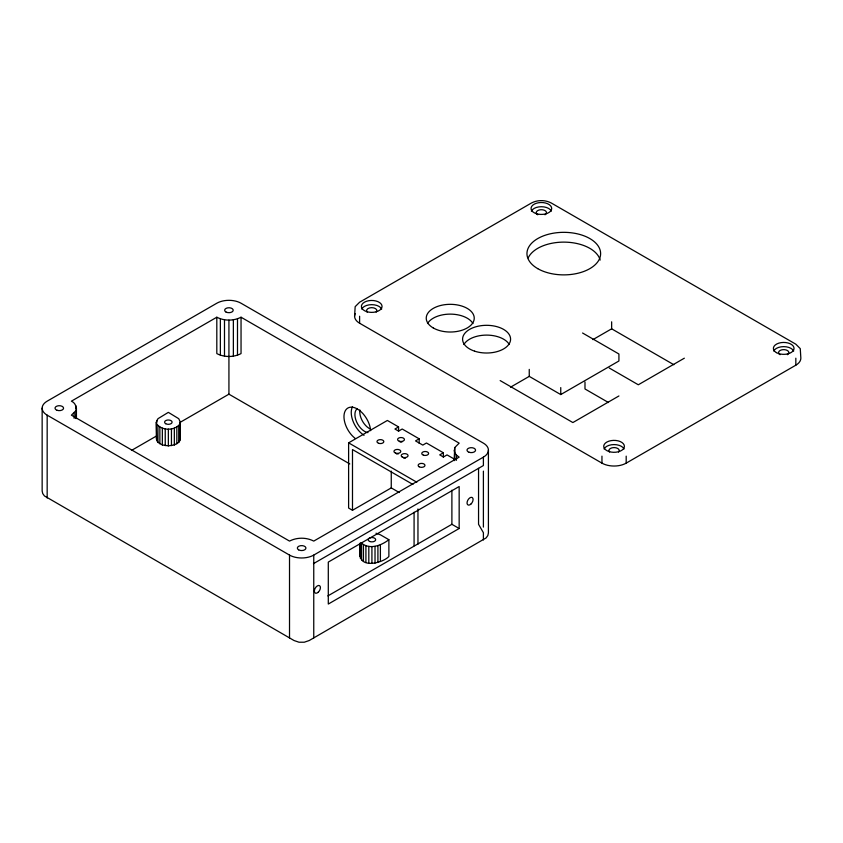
<?xml version="1.0" encoding="UTF-8"?>
<svg xmlns="http://www.w3.org/2000/svg" width="843" height="843" viewBox="0 0 843 843"><rect width="100%" height="100%" fill="white"/><g stroke="black" fill="none" stroke-linecap="round" stroke-linejoin="round"><path stroke-width="1.26" d="M75.838 418.528C75.333 412.533 78.662 404.408 71.402 401.173L216.809 317.221C224.259 321.057 233.595 321.057 241.045 317.221L459.161 443.144L454.725 447.58L454.145 460.541M156.345 422.164L157.957 418.697L168.347 412.364L178.737 418.697L180.339 422.164L180.339 438.95L178.737 442.417L174.343 444.946L168.347 445.873L162.341 444.946L157.957 442.417L156.345 438.95L156.345 422.164L156.756 440.741M179.928 440.741L180.339 422.164M375.989 533.229L380.393 534.799L388.876 539.689L388.876 556.485C382.922 562.987 360.182 568.74 360.33 554.694M454.145 450.141L454.725 452.702L456.442 455.094L459.161 457.138L313.754 541.09C306.304 537.254 296.968 537.254 289.518 541.09L71.402 415.167L75.838 410.731M156.756 423.955C161.856 430.942 174.838 430.942 179.928 423.955M42.15 408.17L42.15 491.005L42.73 493.566L44.447 495.947L294.049 640.532L298.991 642.218L304.281 642.218L309.223 640.532L486.116 537.929L487.834 535.537L488.413 532.976L488.413 450.141M131.434 450.468L156.45 436.021M179.559 422.68L228.927 394.176L349.771 463.945M399.245 492.512L391.257 487.897L352.49 510.289L348.612 508.044L348.612 442.849L387.38 420.457L398.57 426.916L398.57 431.395M398.57 426.916L394.935 429.013L398.57 431.11L402.206 429.013L419.171 438.813L419.171 443.292M419.171 438.813L415.536 440.91L422.807 445.104L426.442 443.007L443.365 452.775L443.365 457.254M510.521 387.19L529.246 376.378L560.753 394.566L618.92 360.994L618.92 353.997L582.566 333.006M592.924 339.624L611.649 328.812L673.852 364.724M443.365 452.775L439.73 454.872L443.407 457.001L447.043 454.904L454.588 459.256M47.166 415.167L289.518 555.084A17.134 9.895 0 0 0 313.754 555.084L483.397 457.138A17.134 9.895 0 0 0 483.397 443.144L241.045 303.227A17.134 9.895 0 0 0 216.809 303.227L47.166 401.173A17.134 9.895 0 0 0 47.166 415.167L47.166 498.002M313.459 563.651L483.397 465.536L483.397 457.138M618.92 395.968L572.871 422.554L500.162 380.583M684.347 358.191L638.309 384.777L609.226 367.991M361.531 559.942L361.531 543.155C369.75 549.963 381.468 545.505 388.876 539.689M327.853 595.917L451.89 524.304L459.161 528.498L459.161 486.527L328.296 562.081L328.296 604.052L459.161 528.498M355.166 313.659A17.134 9.895 0 0 0 359.603 323.217L601.955 463.134A17.134 9.895 0 0 0 626.191 463.134L795.834 365.188A17.134 9.895 0 0 0 800.85 358.191L800.27 348.633L795.834 344.197L551.217 202.973C545.168 199.812 537.56 199.812 531.511 202.973L359.603 302.226L355.166 306.662L354.587 316.22M216.809 317.221L216.809 353.596C224.259 357.443 233.595 357.443 241.045 353.596L241.045 317.221M608.477 402.532L584.989 388.971L584.989 381.974M348.612 442.849L416.821 482.228M412.944 484.462L352.49 449.561L352.49 510.289M179.928 437.159L180.339 438.95M795.834 358.191L795.834 365.188M626.191 456.137L626.191 463.134M611.649 321.815L611.649 328.812M601.955 456.137L601.955 463.134M560.753 387.58L560.753 394.566M529.246 369.382L529.246 376.378M483.397 471.132L483.397 527.096M483.397 539.973L483.397 532.702L478.55 524.304L478.55 468.329M456.442 455.094L456.442 460.289M454.725 447.58L454.725 460.573M451.89 490.194L451.89 524.304M417.959 508.972L417.959 544.178M414.082 512.259L414.082 545.853M391.257 471.1L391.257 487.897M380.393 544.589L380.393 561.385M377.917 545.695L377.917 562.481M375.019 546.38L375.019 563.177M371.921 546.622L371.921 563.409M368.812 546.38L368.812 563.177M365.915 545.695L365.915 562.481M363.438 544.589L363.438 561.385M360.33 542.776L360.33 558.277M359.919 543.566L359.919 556.485M359.603 316.22L359.603 323.217M313.754 555.084L313.754 637.919M289.518 555.084L289.518 637.919M237.494 318.791L237.494 355.177M233.363 319.782L233.363 356.157M228.927 320.119L228.927 394.176M224.491 319.782L224.491 356.157M220.36 318.791L220.36 355.177M178.737 425.62L178.737 442.417M176.83 427.064L176.83 443.85M174.343 428.16L174.343 444.946M171.445 428.855L171.445 445.641M168.347 429.087L168.347 445.873M165.239 428.855L165.239 445.641M162.341 428.16L162.341 444.946M159.864 427.064L159.864 443.85M157.957 425.62L157.957 442.417M156.756 420.372L156.756 422.954M76.428 408.17L76.428 418.56M75.838 405.609L75.838 408.202M74.131 413.112L74.131 418.318M528.192 257.895A36.839 21.275 0 0 1 565.706 242.152A36.839 21.275 0 0 1 600.174 260.065M531.396 211.129A10.327 5.964 0 0 1 541.364 206.714A10.327 5.964 0 0 1 551.343 211.129M537.729 214.775A5.142 2.972 0 0 1 537.729 210.581A5.142 2.972 0 0 1 545 210.581A5.142 2.972 0 0 1 545 214.775M361.742 309.075A10.327 5.964 0 0 1 371.721 304.66A10.327 5.964 0 0 1 381.7 309.075M367.263 312.1A5.142 2.972 0 0 1 371.721 307.653A5.142 2.972 0 0 1 376.178 312.1M609.615 452.027A5.153 2.972 0 0 1 614.073 447.57A5.153 2.972 0 0 1 618.53 452.027M780.081 354.692A5.142 2.972 0 0 1 780.081 350.498A5.142 2.972 0 0 1 787.351 350.498A5.142 2.972 0 0 1 787.351 354.692M773.737 351.057A10.327 5.964 0 0 1 783.716 346.631A10.327 5.964 0 0 1 793.685 351.057M604.083 448.992A10.337 5.964 0 0 1 614.073 444.577A10.337 5.964 0 0 1 624.052 448.992M427.517 323.522A23.994 13.846 0 0 1 450.246 314.123A23.994 13.846 0 0 1 472.965 323.522M463.871 344.513A23.994 13.846 0 0 1 486.59 335.103A23.994 13.846 0 0 1 509.32 344.513M370.319 429.045A13.709 7.914 60 0 1 359.898 409.972M400.109 442.08A3.425 1.981 0 0 1 401.89 442.08M396.473 453.966A3.425 1.981 0 0 1 398.254 453.966M403.744 458.171A3.425 1.981 0 0 1 405.525 458.171M355.051 438.276A18.894 10.906 60 0 1 344.018 415.409A18.894 10.906 60 0 1 357.295 408.95A18.894 10.906 60 0 1 370.635 430.689M367.948 432.638A13.709 7.914 60 0 1 356.684 422.069A13.709 7.914 60 0 1 357.158 408.729M364.06 435.294A18.894 10.906 60 0 1 352.479 406.716M537.729 268.643A36.839 21.275 0 0 0 599.373 259.107A36.839 21.275 0 0 0 554.251 233.058A36.839 21.275 0 0 0 537.729 268.643M536.201 213.637A10.327 5.964 0 0 0 551.691 208.474A10.327 5.964 0 0 0 536.201 203.311A10.327 5.964 0 0 0 536.201 213.637M366.557 311.583A10.327 5.964 0 0 0 382.048 306.42A10.327 5.964 0 0 0 366.557 301.257A10.327 5.964 0 0 0 366.557 311.583M776.414 352.616A10.327 5.964 0 0 0 793.685 349.94A10.327 5.964 0 0 0 781.039 342.637A10.327 5.964 0 0 0 776.414 352.616M608.899 451.511A10.337 5.964 0 0 0 624.4 446.337A10.337 5.964 0 0 0 608.899 441.174A10.337 5.964 0 0 0 608.899 451.511M474.598 351.162A23.994 13.846 0 0 0 510.584 339.16A23.994 13.846 0 0 0 474.598 327.168A23.994 13.846 0 0 0 474.598 351.162M433.281 327.969A23.994 13.846 0 0 0 473.418 321.763A23.994 13.846 0 0 0 444.029 304.797A23.994 13.846 0 0 0 433.281 327.969M470.847 504.146A4.289 2.476 -60 0 0 472.206 497.507A4.289 2.476 -60 0 0 467.138 501.996A4.289 2.476 -60 0 0 470.847 504.146M298.601 549.836A4.289 2.476 0 0 0 305.777 548.73A4.289 2.476 0 0 0 300.529 545.695A4.289 2.476 0 0 0 298.601 549.836M469.14 452.291A4.289 2.476 0 0 0 475.568 450.141A4.289 2.476 0 0 0 469.14 448.002A4.289 2.476 0 0 0 469.14 452.291M57.145 410.309A4.289 2.476 0 0 0 63.573 408.17A4.289 2.476 0 0 0 57.145 406.031A4.289 2.476 0 0 0 57.145 410.309M225.903 311.973A4.289 2.476 0 0 0 233.068 310.867A4.289 2.476 0 0 0 227.821 307.832A4.289 2.476 0 0 0 225.903 311.973M318.169 592.292A4.289 2.476 -60 0 0 319.529 585.653A4.289 2.476 -60 0 0 314.46 590.153A4.289 2.476 -60 0 0 318.169 592.292M165.681 423.702A3.772 2.181 0 0 0 171.983 422.722A3.772 2.181 0 0 0 167.367 420.056A3.772 2.181 0 0 0 165.681 423.702M370.035 541.575A3.772 2.181 0 0 0 375.683 539.689A3.772 2.181 0 0 0 370.035 537.813A3.772 2.181 0 0 0 370.035 541.575M419.129 466.769A3.425 1.981 0 0 0 424.861 465.884A3.425 1.981 0 0 0 420.668 463.46A3.425 1.981 0 0 0 419.129 466.769M378.676 443.313A3.425 1.981 0 0 0 383.818 441.606A3.425 1.981 0 0 0 378.676 439.888A3.425 1.981 0 0 0 378.676 443.313M399.287 441.226A3.425 1.981 0 0 0 404.429 439.509A3.425 1.981 0 0 0 399.287 437.802A3.425 1.981 0 0 0 399.287 441.226M423.471 455.188A3.425 1.981 0 0 0 428.613 453.481A3.425 1.981 0 0 0 423.471 451.764A3.425 1.981 0 0 0 423.471 455.188M395.652 453.113A3.425 1.981 0 0 0 400.794 451.405A3.425 1.981 0 0 0 395.652 449.688A3.425 1.981 0 0 0 395.652 453.113M402.206 457.001A3.425 1.981 0 0 0 407.949 456.116A3.425 1.981 0 0 0 403.744 453.692A3.425 1.981 0 0 0 402.206 457.001"/></g></svg>
